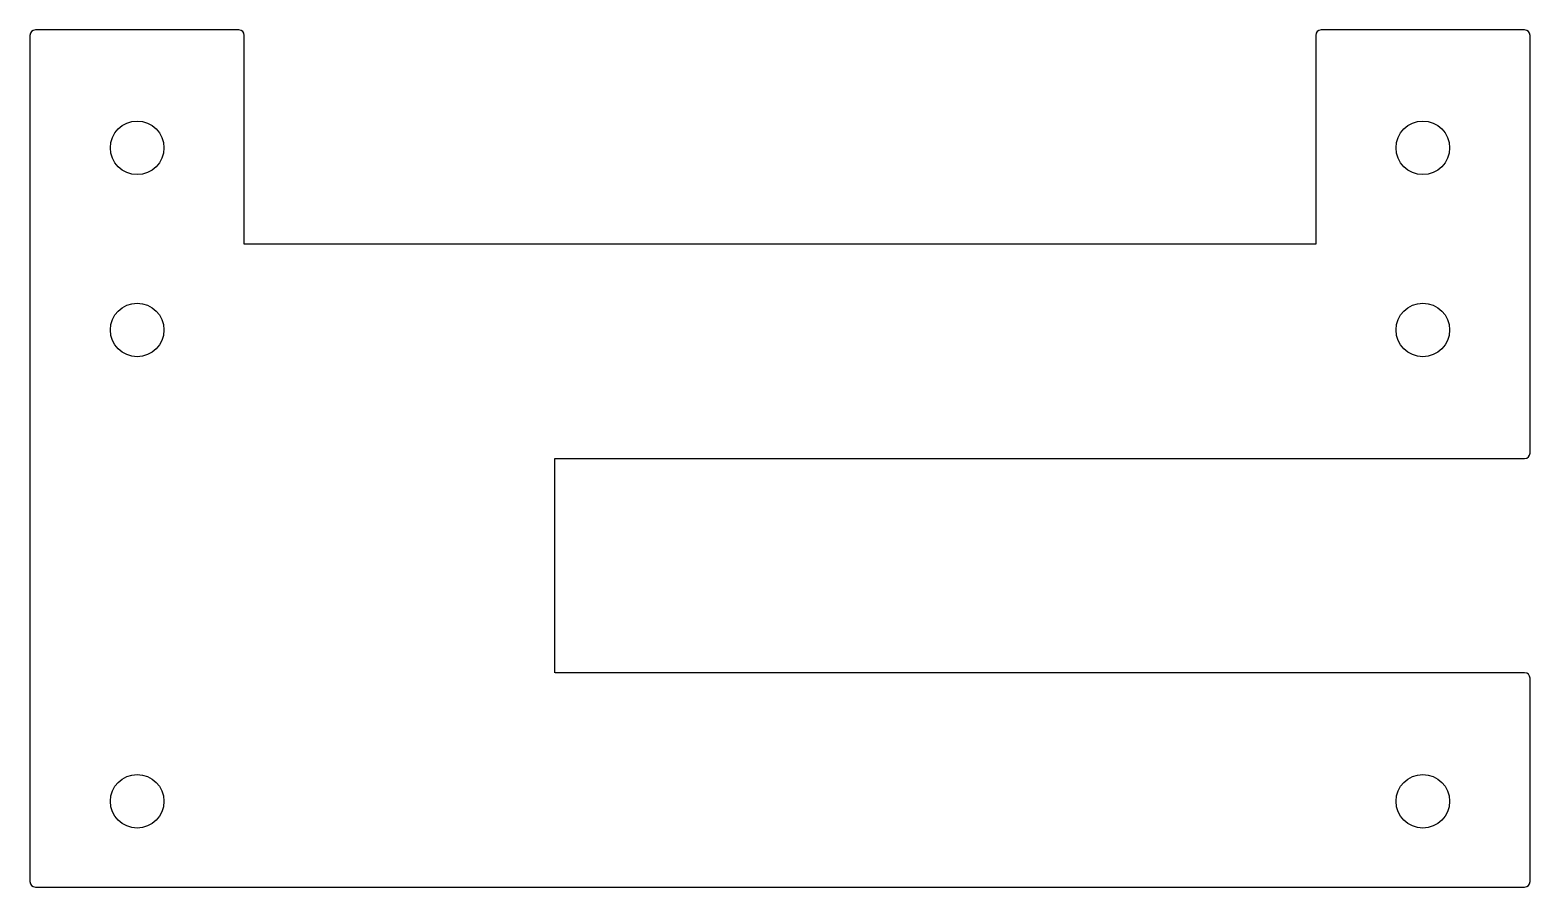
# Model space of a CAD drawing. Extents: x 0 to 140, y 0 to 80.
import ezdxf

# ---------------------------------------------------------------- set-up
doc = ezdxf.new("R2010")
doc.units = 0
doc.header["$MEASUREMENT"] = 0
doc.layers.get('0').update_dxf_attribs({"linetype": 'CONTINUOUS'})

msp = doc.modelspace()

# ---------------------------------------------------------------- linework, layer by layer
for p, q in [((19.5, 80), (0.5, 80)), ((139.5, 80), (120.5, 80)), ((0, 79.5), (0, 0.5)), ((20, 60), (20, 79.5)), ((120, 79.5), (120, 60)), ((140, 40.5), (140, 79.5)), ((120, 60), (20, 60)), ((49, 20), (49, 40)), ((49, 40), (139.5, 40)), ((139.5, 20), (49, 20)), ((140, 0.5), (140, 19.5)), ((0.5, 0), (139.5, 0))]:
    msp.add_line(p, q)
for centre in [(10, 69), (130, 69), (10, 52), (130, 52), (10, 8), (130, 8)]:
    msp.add_circle(centre, 2.5)
for centre, start, end in [((0.5, 79.5), 90, 180), ((19.5, 79.5), 0, 90), ((120.5, 79.5), 90, 180), ((139.5, 79.5), 0, 90), ((139.5, 40.5), 270, 0), ((139.5, 19.5), 0, 90), ((0.5, 0.5), 180, 270), ((139.5, 0.5), 270, 0)]:
    msp.add_arc(centre, 0.5, start, end)

doc.saveas('drawing.dxf')
